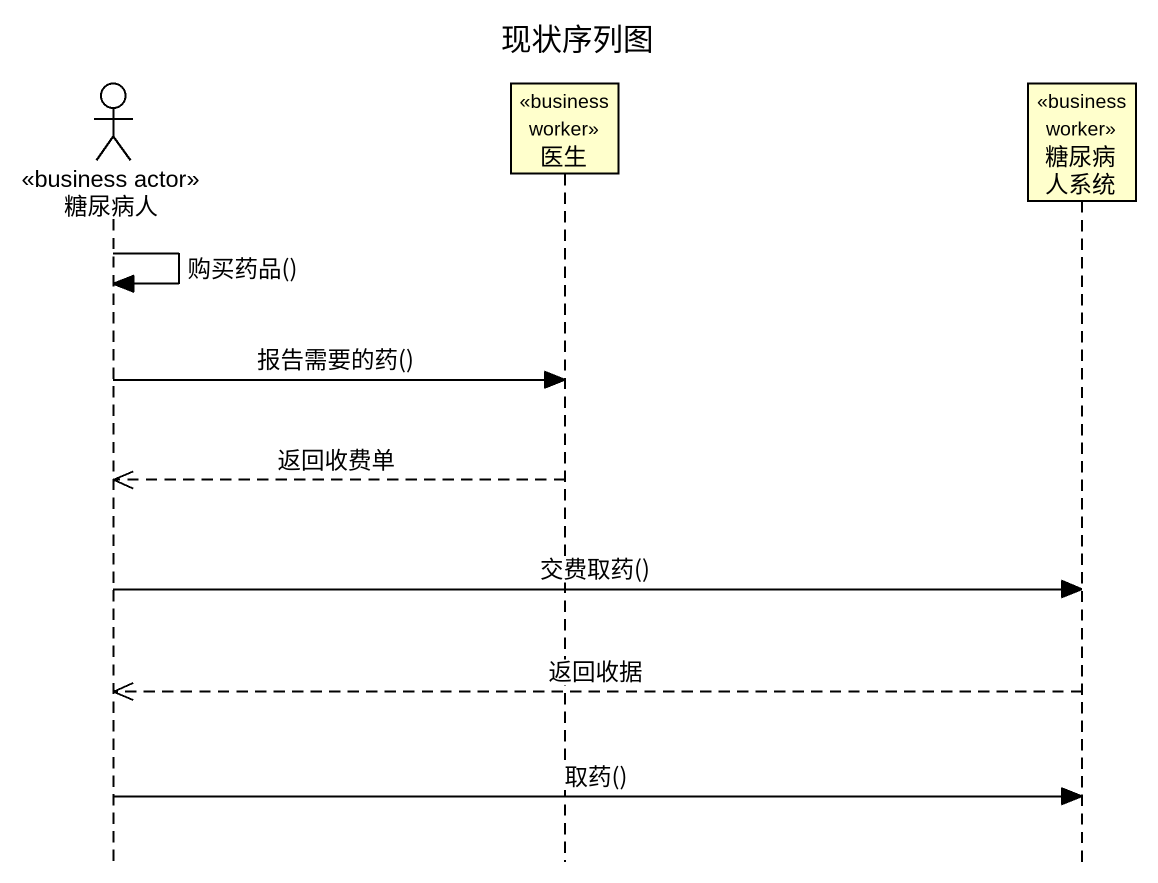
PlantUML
@startuml
title 现状序列图
hide footbox
actor 糖尿病人 <<business actor>>
participant 医生 <<business worker>>
participant 糖尿病人系统 <<business worker>>

糖尿病人 -> 糖尿病人 : 购买药品()
糖尿病人 -> 医生 : 报告需要的药()
医生 -->> 糖尿病人 : 返回收费单
糖尿病人 -> 糖尿病人系统 : 交费取药()
糖尿病人系统 -->> 糖尿病人 : 返回收据
糖尿病人 -> 糖尿病人系统 : 取药()
@enduml
